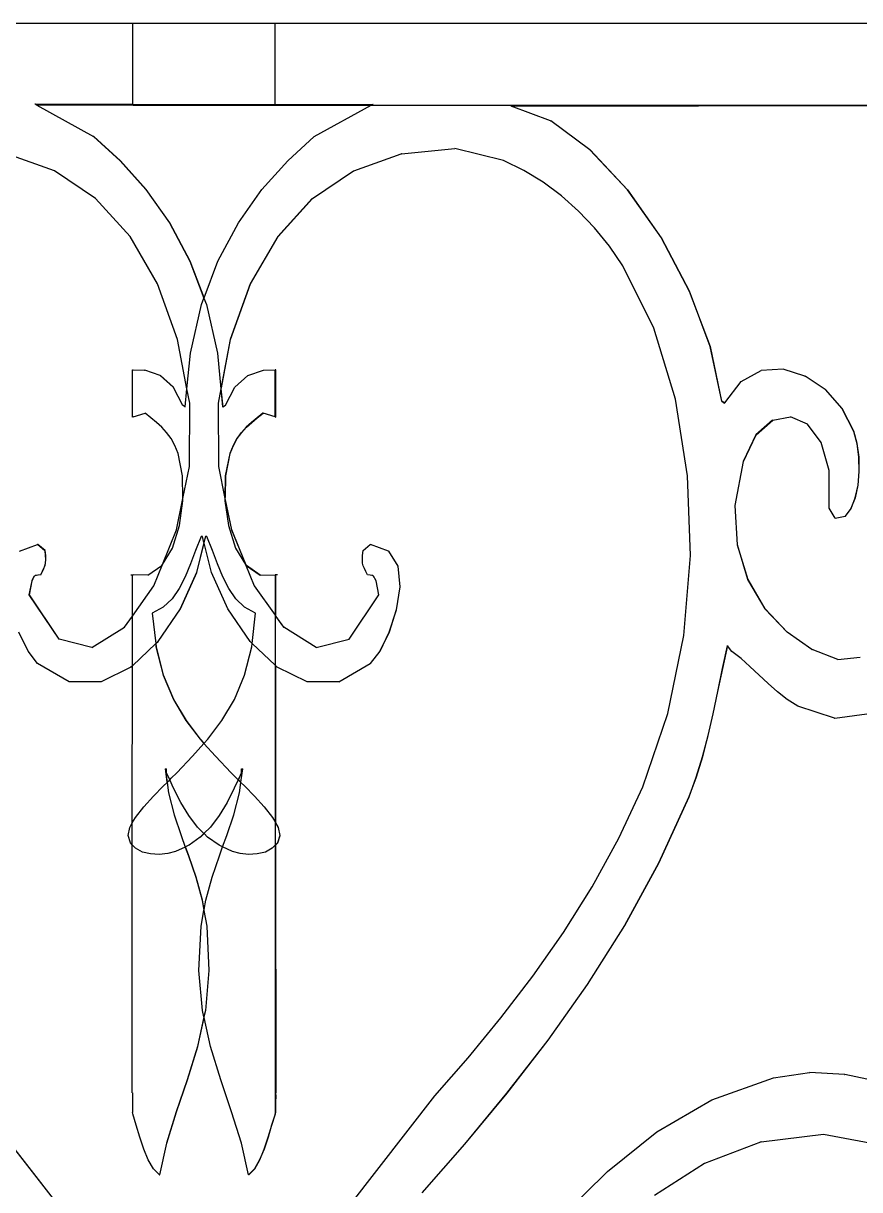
# Model space of a CAD drawing. Header units: inches. Extents: x -2812 to 9774, y -15726 to -746.
# Drawn here: x 3684.22 to 3692.81, y -9209.31 to -9197.34 of the extents above; entities that cross this region are included whole.
import ezdxf

# ---------------------------------------------------------------- set-up
doc = ezdxf.new("R2010")
doc.units = ezdxf.units.IN
doc.header["$LTSCALE"] = 17
doc.header["$MEASUREMENT"] = 0

msp = doc.modelspace()

# ---------------------------------------------------------------- linework, layer by layer
for p, q in [((3665.02, -9197.338), (3685.342, -9197.338)), ((3685.342, -9197.338), (3685.342, -9198.172)), ((3685.342, -9197.338), (3701.02, -9197.338)), ((3686.807, -9198.172), (3686.807, -9197.338)), ((3684.343, -9198.168), (3684.34, -9198.168)), ((3684.36, -9198.178), (3684.343, -9198.168)), ((3685.342, -9198.172), (3684.343, -9198.168)), ((3684.362, -9198.178), (3684.36, -9198.178)), ((3684.362, -9198.178), (3684.944, -9198.5)), ((3685.342, -9198.178), (3684.362, -9198.178)), ((3685.342, -9198.172), (3685.342, -9198.178)), ((3686.079, -9198.175), (3685.342, -9198.172)), ((3685.35, -9198.178), (3685.342, -9198.178)), ((3685.35, -9198.178), (3686.079, -9198.175)), ((3685.35, -9198.178), (3686.807, -9198.178)), ((3686.807, -9198.172), (3686.079, -9198.175)), ((3686.807, -9198.178), (3686.079, -9198.175)), ((3686.807, -9198.172), (3686.816, -9198.172)), ((3686.807, -9198.178), (3686.807, -9198.172)), ((3686.807, -9198.178), (3686.816, -9198.178)), ((3686.816, -9198.172), (3687.814, -9198.168)), ((3686.816, -9198.172), (3686.816, -9198.178)), ((3686.816, -9198.178), (3687.795, -9198.178)), ((3687.21, -9198.5), (3687.795, -9198.178)), ((3687.795, -9198.178), (3687.814, -9198.168)), ((3687.795, -9198.178), (3694.981, -9198.178)), ((3689.231, -9198.188), (3689.228, -9198.188)), ((3689.231, -9198.188), (3694.981, -9198.178)), ((3689.635, -9198.34), (3689.231, -9198.188)), ((3689.635, -9198.34), (3689.638, -9198.34)), ((3690.04, -9198.636), (3689.638, -9198.34)), ((3684.944, -9198.5), (3685.218, -9198.75)), ((3684.947, -9198.5), (3684.944, -9198.5)), ((3685.221, -9198.75), (3684.947, -9198.5)), ((3686.937, -9198.75), (3687.21, -9198.5)), ((3688.105, -9198.678), (3688.653, -9198.624)), ((3689.154, -9198.748), (3688.653, -9198.624)), ((3690.04, -9198.636), (3690.043, -9198.636)), ((3690.04, -9198.636), (3690.425, -9199.047)), ((3690.427, -9199.047), (3690.043, -9198.636)), ((3684.542, -9198.852), (3684.052, -9198.678)), ((3685.218, -9198.75), (3685.481, -9199.045)), ((3685.221, -9198.75), (3685.218, -9198.75)), ((3685.484, -9199.045), (3685.221, -9198.75)), ((3686.673, -9199.045), (3686.937, -9198.75)), ((3687.616, -9198.852), (3688.102, -9198.678)), ((3688.105, -9198.678), (3688.102, -9198.678)), ((3689.361, -9198.85), (3689.154, -9198.748)), ((3684.965, -9199.137), (3684.542, -9198.852)), ((3687.192, -9199.137), (3687.613, -9198.852)), ((3687.613, -9198.852), (3687.616, -9198.852)), ((3689.559, -9198.97), (3689.361, -9198.85)), ((3689.747, -9199.109), (3689.559, -9198.97)), ((3685.32, -9199.527), (3684.965, -9199.137)), ((3685.481, -9199.045), (3685.723, -9199.388)), ((3685.484, -9199.045), (3685.481, -9199.045)), ((3685.726, -9199.388), (3685.484, -9199.045)), ((3686.432, -9199.388), (3686.673, -9199.045)), ((3687.189, -9199.137), (3686.835, -9199.527)), ((3686.838, -9199.527), (3687.192, -9199.137)), ((3687.189, -9199.137), (3687.192, -9199.137)), ((3689.923, -9199.266), (3689.747, -9199.109)), ((3690.425, -9199.047), (3690.427, -9199.047)), ((3690.425, -9199.047), (3690.77, -9199.541)), ((3690.773, -9199.541), (3690.427, -9199.047)), ((3690.088, -9199.438), (3689.923, -9199.266)), ((3685.723, -9199.388), (3685.933, -9199.78)), ((3685.726, -9199.388), (3685.723, -9199.388)), ((3685.936, -9199.78), (3685.726, -9199.388)), ((3686.221, -9199.78), (3686.432, -9199.388)), ((3690.239, -9199.625), (3690.088, -9199.438)), ((3685.601, -9200.012), (3685.32, -9199.527)), ((3686.835, -9199.527), (3686.553, -9200.012)), ((3686.556, -9200.012), (3686.838, -9199.527)), ((3686.835, -9199.527), (3686.838, -9199.527)), ((3690.376, -9199.827), (3690.239, -9199.625)), ((3690.77, -9199.541), (3691.059, -9200.087)), ((3690.77, -9199.541), (3690.773, -9199.541)), ((3691.062, -9200.087), (3690.773, -9199.541)), ((3685.936, -9199.78), (3685.933, -9199.78)), ((3685.933, -9199.78), (3686.077, -9200.16)), ((3686.079, -9200.157), (3685.936, -9199.78)), ((3686.079, -9200.157), (3686.221, -9199.78)), ((3690.696, -9200.469), (3690.376, -9199.827)), ((3685.806, -9200.585), (3685.601, -9200.012)), ((3686.553, -9200.012), (3686.348, -9200.585)), ((3686.351, -9200.585), (3686.556, -9200.012)), ((3686.553, -9200.012), (3686.556, -9200.012)), ((3691.059, -9200.087), (3691.273, -9200.656)), ((3691.059, -9200.087), (3691.062, -9200.087)), ((3691.275, -9200.656), (3691.062, -9200.087)), ((3685.938, -9200.723), (3686.053, -9200.224)), ((3686.053, -9200.224), (3686.077, -9200.16)), ((3686.077, -9200.16), (3686.079, -9200.157)), ((3686.077, -9200.16), (3686.102, -9200.224)), ((3686.102, -9200.224), (3686.217, -9200.723)), ((3685.903, -9201.09), (3685.806, -9200.585)), ((3686.348, -9200.585), (3686.254, -9201.08)), ((3686.255, -9201.09), (3686.351, -9200.585)), ((3686.348, -9200.585), (3686.351, -9200.585)), ((3690.918, -9201.196), (3690.696, -9200.469)), ((3691.273, -9200.656), (3691.275, -9200.656)), ((3691.273, -9200.656), (3691.392, -9201.216)), ((3691.395, -9201.216), (3691.275, -9200.656)), ((3685.903, -9201.09), (3685.938, -9200.723)), ((3686.217, -9200.723), (3686.252, -9201.09)), ((3685.342, -9200.897), (3685.35, -9200.897)), ((3685.342, -9201.38), (3685.342, -9200.897)), ((3685.35, -9200.897), (3685.468, -9200.9)), ((3685.468, -9200.9), (3685.471, -9200.9)), ((3685.627, -9200.955), (3685.471, -9200.9)), ((3686.528, -9200.955), (3686.687, -9200.9)), ((3686.687, -9200.9), (3686.807, -9200.897)), ((3686.816, -9200.897), (3686.807, -9200.897)), ((3686.807, -9201.378), (3686.807, -9200.897)), ((3686.816, -9201.38), (3686.816, -9200.897)), ((3691.592, -9201.014), (3691.798, -9200.903)), ((3692.025, -9200.89), (3691.798, -9200.903)), ((3692.246, -9200.96), (3692.025, -9200.89)), ((3685.627, -9200.955), (3685.63, -9200.955)), ((3685.627, -9200.955), (3685.76, -9201.072)), ((3685.763, -9201.072), (3685.63, -9200.955)), ((3686.394, -9201.072), (3686.528, -9200.955)), ((3691.423, -9201.236), (3691.592, -9201.014)), ((3692.246, -9200.96), (3692.249, -9200.96)), ((3692.453, -9201.099), (3692.249, -9200.96)), ((3685.76, -9201.072), (3685.763, -9201.072)), ((3685.76, -9201.072), (3685.856, -9201.258)), ((3685.858, -9201.258), (3685.763, -9201.072)), ((3685.885, -9201.277), (3685.903, -9201.09)), ((3685.931, -9201.237), (3685.903, -9201.09)), ((3686.252, -9201.09), (3686.224, -9201.237)), ((3686.254, -9201.08), (3686.252, -9201.09)), ((3686.252, -9201.09), (3686.27, -9201.278)), ((3686.255, -9201.09), (3686.254, -9201.08)), ((3686.272, -9201.277), (3686.255, -9201.09)), ((3686.299, -9201.258), (3686.394, -9201.072)), ((3692.453, -9201.099), (3692.456, -9201.099)), ((3692.453, -9201.099), (3692.626, -9201.293)), ((3692.629, -9201.293), (3692.456, -9201.099)), ((3685.856, -9201.258), (3685.858, -9201.258)), ((3685.885, -9201.277), (3685.858, -9201.258)), ((3685.885, -9201.278), (3685.885, -9201.277)), ((3685.929, -9201.888), (3685.931, -9201.237)), ((3686.224, -9201.237), (3686.225, -9201.888)), ((3686.27, -9201.278), (3686.272, -9201.277)), ((3686.272, -9201.277), (3686.299, -9201.258)), ((3691.043, -9201.983), (3690.918, -9201.196)), ((3691.392, -9201.216), (3691.395, -9201.216)), ((3691.423, -9201.236), (3691.395, -9201.216)), ((3691.395, -9201.216), (3691.422, -9201.237)), ((3691.422, -9201.237), (3691.423, -9201.236)), ((3692.626, -9201.293), (3692.629, -9201.293)), ((3692.626, -9201.293), (3692.747, -9201.527)), ((3692.75, -9201.527), (3692.629, -9201.293)), ((3685.35, -9201.378), (3685.342, -9201.38)), ((3685.35, -9201.378), (3685.473, -9201.341)), ((3685.532, -9201.388), (3685.473, -9201.341)), ((3685.59, -9201.435), (3685.532, -9201.388)), ((3686.622, -9201.388), (3686.565, -9201.435)), ((3686.568, -9201.435), (3686.625, -9201.388)), ((3686.682, -9201.341), (3686.622, -9201.388)), ((3686.625, -9201.388), (3686.622, -9201.388)), ((3686.625, -9201.388), (3686.684, -9201.341)), ((3686.684, -9201.341), (3686.682, -9201.341)), ((3686.807, -9201.378), (3686.684, -9201.341)), ((3686.807, -9201.378), (3686.816, -9201.38)), ((3691.914, -9201.412), (3691.744, -9201.564)), ((3691.747, -9201.564), (3691.917, -9201.412)), ((3691.914, -9201.412), (3691.917, -9201.412)), ((3691.917, -9201.412), (3692.098, -9201.378)), ((3692.272, -9201.455), (3692.098, -9201.378)), ((3685.644, -9201.485), (3685.59, -9201.435)), ((3685.694, -9201.539), (3685.644, -9201.485)), ((3685.739, -9201.6), (3685.694, -9201.539)), ((3686.461, -9201.539), (3686.415, -9201.6)), ((3686.418, -9201.6), (3686.463, -9201.539)), ((3686.511, -9201.485), (3686.461, -9201.539)), ((3686.463, -9201.539), (3686.461, -9201.539)), ((3686.463, -9201.539), (3686.513, -9201.485)), ((3686.565, -9201.435), (3686.511, -9201.485)), ((3686.513, -9201.485), (3686.511, -9201.485)), ((3686.513, -9201.485), (3686.568, -9201.435)), ((3686.568, -9201.435), (3686.565, -9201.435)), ((3692.412, -9201.641), (3692.272, -9201.455)), ((3692.747, -9201.527), (3692.75, -9201.527)), ((3692.747, -9201.527), (3692.78, -9201.652)), ((3692.783, -9201.652), (3692.75, -9201.527)), ((3685.779, -9201.672), (3685.739, -9201.6)), ((3686.415, -9201.6), (3686.376, -9201.672)), ((3686.379, -9201.672), (3686.418, -9201.6)), ((3686.418, -9201.6), (3686.415, -9201.6)), ((3691.744, -9201.564), (3691.613, -9201.838)), ((3691.616, -9201.838), (3691.747, -9201.564)), ((3691.744, -9201.564), (3691.747, -9201.564)), ((3692.495, -9201.929), (3692.412, -9201.641)), ((3692.78, -9201.652), (3692.783, -9201.652)), ((3692.78, -9201.652), (3692.799, -9201.792)), ((3692.801, -9201.792), (3692.783, -9201.652)), ((3685.811, -9201.755), (3685.779, -9201.672)), ((3685.857, -9201.985), (3685.811, -9201.755)), ((3686.343, -9201.755), (3686.297, -9201.985)), ((3686.3, -9201.985), (3686.346, -9201.755)), ((3686.376, -9201.672), (3686.343, -9201.755)), ((3686.346, -9201.755), (3686.343, -9201.755)), ((3686.346, -9201.755), (3686.379, -9201.672)), ((3686.379, -9201.672), (3686.376, -9201.672)), ((3685.861, -9202.217), (3685.929, -9201.888)), ((3686.225, -9201.888), (3686.293, -9202.217)), ((3691.613, -9201.838), (3691.529, -9202.287)), ((3691.531, -9202.287), (3691.616, -9201.838)), ((3691.613, -9201.838), (3691.616, -9201.838)), ((3692.799, -9201.792), (3692.801, -9201.792)), ((3692.799, -9201.792), (3692.801, -9201.938)), ((3692.804, -9201.938), (3692.801, -9201.792)), ((3685.861, -9202.217), (3685.857, -9201.985)), ((3686.297, -9201.985), (3686.294, -9202.204)), ((3686.296, -9202.217), (3686.3, -9201.985)), ((3686.3, -9201.985), (3686.297, -9201.985)), ((3691.071, -9202.801), (3691.043, -9201.983)), ((3692.497, -9202.315), (3692.495, -9201.929)), ((3692.801, -9201.938), (3692.789, -9202.08)), ((3692.792, -9202.08), (3692.804, -9201.938)), ((3692.801, -9201.938), (3692.804, -9201.938)), ((3692.789, -9202.08), (3692.761, -9202.211)), ((3692.764, -9202.211), (3692.792, -9202.08)), ((3692.789, -9202.08), (3692.792, -9202.08)), ((3685.795, -9202.537), (3685.861, -9202.217)), ((3685.826, -9202.495), (3685.862, -9202.24)), ((3685.862, -9202.24), (3685.861, -9202.217)), ((3686.294, -9202.204), (3686.293, -9202.217)), ((3686.293, -9202.217), (3686.296, -9202.23)), ((3686.293, -9202.217), (3686.293, -9202.24)), ((3686.293, -9202.24), (3686.328, -9202.495)), ((3686.296, -9202.217), (3686.294, -9202.204)), ((3686.362, -9202.537), (3686.296, -9202.217)), ((3686.296, -9202.23), (3686.296, -9202.217)), ((3686.296, -9202.23), (3686.359, -9202.537)), ((3692.761, -9202.211), (3692.718, -9202.32)), ((3692.721, -9202.32), (3692.764, -9202.211)), ((3692.761, -9202.211), (3692.764, -9202.211)), ((3691.529, -9202.287), (3691.55, -9202.692)), ((3691.529, -9202.287), (3691.531, -9202.287)), ((3691.553, -9202.692), (3691.531, -9202.287)), ((3692.556, -9202.419), (3692.497, -9202.315)), ((3692.718, -9202.32), (3692.659, -9202.398)), ((3692.662, -9202.398), (3692.721, -9202.32)), ((3692.718, -9202.32), (3692.721, -9202.32)), ((3685.754, -9202.725), (3685.826, -9202.495)), ((3686.328, -9202.495), (3686.401, -9202.725)), ((3692.556, -9202.419), (3692.559, -9202.419)), ((3692.559, -9202.419), (3692.659, -9202.398)), ((3692.659, -9202.398), (3692.662, -9202.398)), ((3685.65, -9202.893), (3685.795, -9202.537)), ((3686.047, -9202.606), (3685.991, -9202.749)), ((3686.062, -9202.606), (3686.047, -9202.606)), ((3686.077, -9202.669), (3686.062, -9202.606)), ((3686.093, -9202.606), (3686.077, -9202.669)), ((3686.108, -9202.606), (3686.093, -9202.606)), ((3686.164, -9202.749), (3686.108, -9202.606)), ((3686.359, -9202.537), (3686.362, -9202.537)), ((3686.359, -9202.537), (3686.499, -9202.88)), ((3686.507, -9202.893), (3686.362, -9202.537)), ((3684.183, -9202.757), (3684.37, -9202.689)), ((3684.373, -9202.689), (3684.37, -9202.689)), ((3684.37, -9202.689), (3684.371, -9202.689)), ((3684.373, -9202.689), (3684.371, -9202.689)), ((3684.371, -9202.689), (3684.444, -9202.751)), ((3684.446, -9202.751), (3684.373, -9202.689)), ((3685.65, -9202.893), (3685.754, -9202.725)), ((3686.077, -9202.669), (3686.002, -9202.976)), ((3686.005, -9202.976), (3686.079, -9202.675)), ((3686.079, -9202.675), (3686.077, -9202.669)), ((3686.153, -9202.976), (3686.079, -9202.675)), ((3686.401, -9202.725), (3686.504, -9202.893)), ((3687.711, -9202.751), (3687.785, -9202.689)), ((3687.785, -9202.689), (3687.787, -9202.689)), ((3687.787, -9202.689), (3687.787, -9202.689)), ((3687.972, -9202.757), (3687.787, -9202.689)), ((3691.55, -9202.692), (3691.553, -9202.692)), ((3691.55, -9202.692), (3691.66, -9203.048)), ((3691.662, -9203.048), (3691.553, -9202.692)), ((3684.446, -9202.751), (3684.444, -9202.751)), ((3684.444, -9202.751), (3684.449, -9202.803)), ((3684.452, -9202.803), (3684.446, -9202.751)), ((3684.451, -9202.844), (3684.448, -9202.879)), ((3684.452, -9202.803), (3684.449, -9202.803)), ((3684.449, -9202.803), (3684.451, -9202.844)), ((3684.451, -9202.879), (3684.454, -9202.844)), ((3684.454, -9202.844), (3684.451, -9202.844)), ((3684.454, -9202.844), (3684.452, -9202.803)), ((3685.991, -9202.749), (3685.938, -9202.888)), ((3686.217, -9202.888), (3686.164, -9202.749)), ((3687.704, -9202.844), (3687.705, -9202.803)), ((3687.706, -9202.879), (3687.704, -9202.844)), ((3687.705, -9202.803), (3687.711, -9202.751)), ((3687.972, -9202.757), (3688.067, -9202.912)), ((3687.972, -9202.757), (3687.975, -9202.757)), ((3688.07, -9202.912), (3687.975, -9202.757)), ((3691.003, -9203.624), (3691.071, -9202.801)), ((3684.417, -9202.966), (3684.399, -9203)), ((3684.402, -9203), (3684.42, -9202.966)), ((3684.431, -9202.936), (3684.417, -9202.966)), ((3684.42, -9202.966), (3684.417, -9202.966)), ((3684.42, -9202.966), (3684.434, -9202.936)), ((3684.442, -9202.908), (3684.431, -9202.936)), ((3684.434, -9202.936), (3684.431, -9202.936)), ((3684.434, -9202.936), (3684.444, -9202.908)), ((3684.448, -9202.879), (3684.442, -9202.908)), ((3684.444, -9202.908), (3684.442, -9202.908)), ((3684.444, -9202.908), (3684.451, -9202.879)), ((3684.451, -9202.879), (3684.448, -9202.879)), ((3685.501, -9203.003), (3685.644, -9202.903)), ((3685.561, -9203.112), (3685.65, -9202.893)), ((3685.644, -9202.903), (3685.65, -9202.893)), ((3686.002, -9202.976), (3685.834, -9203.349)), ((3685.836, -9203.349), (3686.005, -9202.976)), ((3685.938, -9202.888), (3685.884, -9203.02)), ((3686.005, -9202.976), (3686.002, -9202.976)), ((3686.321, -9203.349), (3686.153, -9202.976)), ((3686.271, -9203.02), (3686.217, -9202.888)), ((3686.507, -9202.893), (3686.499, -9202.88)), ((3686.499, -9202.88), (3686.504, -9202.893)), ((3686.504, -9202.893), (3686.593, -9203.112)), ((3686.504, -9202.893), (3686.51, -9202.903)), ((3686.513, -9202.903), (3686.507, -9202.893)), ((3686.51, -9202.903), (3686.507, -9202.893)), ((3686.513, -9202.903), (3686.51, -9202.903)), ((3686.511, -9202.903), (3686.51, -9202.903)), ((3686.511, -9202.903), (3686.653, -9203.003)), ((3686.653, -9203.003), (3686.513, -9202.903)), ((3687.713, -9202.908), (3687.706, -9202.879)), ((3687.724, -9202.936), (3687.713, -9202.908)), ((3687.738, -9202.966), (3687.724, -9202.936)), ((3687.755, -9203), (3687.738, -9202.966)), ((3688.067, -9202.912), (3688.087, -9203.122)), ((3688.067, -9202.912), (3688.07, -9202.912)), ((3688.09, -9203.122), (3688.07, -9202.912)), ((3684.311, -9203.062), (3684.282, -9203.207)), ((3684.284, -9203.207), (3684.314, -9203.062)), ((3684.322, -9203.038), (3684.311, -9203.062)), ((3684.314, -9203.062), (3684.311, -9203.062)), ((3684.314, -9203.062), (3684.325, -9203.038)), ((3684.329, -9203.023), (3684.322, -9203.038)), ((3684.325, -9203.038), (3684.322, -9203.038)), ((3684.325, -9203.038), (3684.332, -9203.023)), ((3684.336, -9203.013), (3684.329, -9203.023)), ((3684.332, -9203.023), (3684.329, -9203.023)), ((3684.332, -9203.023), (3684.339, -9203.013)), ((3684.339, -9203.013), (3684.336, -9203.013)), ((3684.344, -9203.008), (3684.339, -9203.013)), ((3684.347, -9203.008), (3684.344, -9203.008)), ((3684.355, -9203.006), (3684.347, -9203.008)), ((3684.358, -9203.006), (3684.355, -9203.006)), ((3684.373, -9203.003), (3684.358, -9203.006)), ((3684.376, -9203.003), (3684.373, -9203.003)), ((3684.399, -9203), (3684.376, -9203.003)), ((3684.402, -9203), (3684.399, -9203)), ((3685.325, -9203), (3685.328, -9203)), ((3685.328, -9203), (3685.342, -9203)), ((3685.342, -9203), (3685.35, -9203)), ((3685.342, -9203.424), (3685.342, -9203)), ((3685.501, -9203.003), (3685.35, -9203)), ((3685.884, -9203.02), (3685.823, -9203.141)), ((3686.332, -9203.141), (3686.271, -9203.02)), ((3686.653, -9203.003), (3686.807, -9203)), ((3686.816, -9203), (3686.807, -9203)), ((3686.807, -9203), (3686.807, -9203.411)), ((3686.829, -9203), (3686.816, -9203)), ((3686.816, -9203.424), (3686.816, -9203)), ((3686.832, -9203), (3686.829, -9203)), ((3687.782, -9203.003), (3687.755, -9203)), ((3687.799, -9203.006), (3687.782, -9203.003)), ((3687.811, -9203.008), (3687.799, -9203.006)), ((3687.819, -9203.013), (3687.811, -9203.008)), ((3687.825, -9203.023), (3687.819, -9203.013)), ((3687.833, -9203.038), (3687.825, -9203.023)), ((3687.844, -9203.062), (3687.833, -9203.038)), ((3687.873, -9203.207), (3687.844, -9203.062)), ((3691.66, -9203.048), (3691.837, -9203.349)), ((3691.66, -9203.048), (3691.662, -9203.048)), ((3691.84, -9203.349), (3691.662, -9203.048)), ((3684.282, -9203.207), (3684.588, -9203.66)), ((3684.284, -9203.207), (3684.282, -9203.207)), ((3684.591, -9203.66), (3684.284, -9203.207)), ((3685.342, -9203.424), (3685.561, -9203.112)), ((3685.823, -9203.141), (3685.75, -9203.246)), ((3686.405, -9203.246), (3686.332, -9203.141)), ((3686.593, -9203.112), (3686.807, -9203.416)), ((3687.567, -9203.66), (3687.873, -9203.207)), ((3688.087, -9203.122), (3688.052, -9203.358)), ((3688.054, -9203.358), (3688.09, -9203.122)), ((3688.087, -9203.122), (3688.09, -9203.122)), ((3685.66, -9203.331), (3685.546, -9203.394)), ((3685.75, -9203.246), (3685.66, -9203.331)), ((3686.495, -9203.331), (3686.405, -9203.246)), ((3686.608, -9203.394), (3686.495, -9203.331)), ((3685.26, -9203.539), (3685.342, -9203.424)), ((3685.342, -9203.934), (3685.342, -9203.424)), ((3685.546, -9203.394), (3685.582, -9203.706)), ((3685.834, -9203.349), (3685.603, -9203.686)), ((3685.606, -9203.686), (3685.836, -9203.349)), ((3685.836, -9203.349), (3685.834, -9203.349)), ((3686.551, -9203.686), (3686.321, -9203.349)), ((3686.573, -9203.706), (3686.608, -9203.394)), ((3686.816, -9203.424), (3686.807, -9203.411)), ((3686.807, -9203.411), (3686.807, -9203.416)), ((3686.807, -9203.416), (3686.816, -9203.428)), ((3686.807, -9203.416), (3686.807, -9203.928)), ((3686.897, -9203.539), (3686.816, -9203.424)), ((3686.816, -9203.428), (3686.816, -9203.424)), ((3686.816, -9203.428), (3686.894, -9203.539)), ((3688.052, -9203.358), (3687.977, -9203.589)), ((3687.98, -9203.589), (3688.054, -9203.358)), ((3688.052, -9203.358), (3688.054, -9203.358)), ((3691.837, -9203.349), (3692.063, -9203.59)), ((3691.837, -9203.349), (3691.84, -9203.349)), ((3692.066, -9203.59), (3691.84, -9203.349)), ((3684.925, -9203.746), (3685.26, -9203.539)), ((3686.894, -9203.539), (3686.897, -9203.539)), ((3687.23, -9203.746), (3686.897, -9203.539)), ((3684.272, -9203.784), (3684.177, -9203.589)), ((3684.591, -9203.66), (3684.588, -9203.66)), ((3684.925, -9203.746), (3684.591, -9203.66)), ((3685.584, -9203.706), (3685.606, -9203.686)), ((3685.603, -9203.686), (3685.584, -9203.704)), ((3685.606, -9203.686), (3685.603, -9203.686)), ((3686.573, -9203.706), (3686.551, -9203.686)), ((3687.23, -9203.746), (3687.567, -9203.66)), ((3687.977, -9203.589), (3687.882, -9203.784)), ((3687.885, -9203.784), (3687.98, -9203.589)), ((3687.977, -9203.589), (3687.98, -9203.589)), ((3690.84, -9204.425), (3691.003, -9203.624)), ((3692.063, -9203.59), (3692.066, -9203.59)), ((3692.319, -9203.766), (3692.066, -9203.59)), ((3684.37, -9203.912), (3684.272, -9203.784)), ((3685.582, -9203.706), (3685.342, -9203.934)), ((3685.584, -9203.704), (3685.582, -9203.706)), ((3685.582, -9203.709), (3685.584, -9203.706)), ((3685.582, -9203.706), (3685.582, -9203.709)), ((3685.582, -9203.709), (3685.585, -9203.739)), ((3685.584, -9203.706), (3685.584, -9203.704)), ((3685.588, -9203.739), (3685.584, -9203.706)), ((3685.585, -9203.739), (3685.588, -9203.739)), ((3685.585, -9203.739), (3685.66, -9204.032)), ((3685.663, -9204.032), (3685.588, -9203.739)), ((3686.495, -9204.032), (3686.569, -9203.739)), ((3686.569, -9203.739), (3686.573, -9203.706)), ((3686.807, -9203.928), (3686.573, -9203.706)), ((3687.882, -9203.784), (3687.785, -9203.912)), ((3687.787, -9203.912), (3687.885, -9203.784)), ((3687.882, -9203.784), (3687.885, -9203.784)), ((3691.451, -9203.726), (3691.4, -9203.963)), ((3691.402, -9203.963), (3691.453, -9203.729)), ((3691.453, -9203.729), (3691.451, -9203.726)), ((3691.495, -9203.788), (3691.453, -9203.729)), ((3691.591, -9203.86), (3691.495, -9203.788)), ((3692.319, -9203.766), (3692.322, -9203.766)), ((3692.585, -9203.871), (3692.322, -9203.766)), ((3684.694, -9204.099), (3684.37, -9203.912)), ((3685.342, -9203.934), (3685.326, -9203.948)), ((3685.329, -9203.948), (3685.342, -9203.936)), ((3685.341, -9205.547), (3685.342, -9203.936)), ((3685.342, -9203.936), (3685.342, -9203.934)), ((3686.816, -9203.936), (3686.807, -9203.928)), ((3686.807, -9203.928), (3686.807, -9205.532)), ((3686.828, -9203.948), (3686.816, -9203.936)), ((3686.816, -9205.547), (3686.816, -9203.936)), ((3687.463, -9204.099), (3687.785, -9203.912)), ((3687.785, -9203.912), (3687.787, -9203.912)), ((3691.683, -9203.942), (3691.591, -9203.86)), ((3692.585, -9203.871), (3692.814, -9203.845)), ((3685.326, -9203.948), (3685.021, -9204.099)), ((3685.329, -9203.948), (3685.326, -9203.948)), ((3685.66, -9204.032), (3685.765, -9204.281)), ((3685.66, -9204.032), (3685.663, -9204.032)), ((3685.767, -9204.281), (3685.663, -9204.032)), ((3686.39, -9204.281), (3686.495, -9204.032)), ((3687.136, -9204.099), (3686.828, -9203.948)), ((3691.4, -9203.963), (3691.351, -9204.197)), ((3691.354, -9204.197), (3691.402, -9203.963)), ((3691.4, -9203.963), (3691.402, -9203.963)), ((3691.868, -9204.116), (3691.683, -9203.942)), ((3684.697, -9204.099), (3684.694, -9204.099)), ((3685.018, -9204.099), (3684.697, -9204.099)), ((3685.021, -9204.099), (3685.018, -9204.099)), ((3687.463, -9204.099), (3687.136, -9204.099)), ((3691.964, -9204.201), (3691.868, -9204.116)), ((3685.765, -9204.281), (3685.767, -9204.281)), ((3685.765, -9204.281), (3685.893, -9204.496)), ((3685.896, -9204.496), (3685.767, -9204.281)), ((3686.262, -9204.496), (3686.39, -9204.281)), ((3691.351, -9204.197), (3691.302, -9204.426)), ((3691.305, -9204.426), (3691.354, -9204.197)), ((3691.351, -9204.197), (3691.354, -9204.197)), ((3692.065, -9204.28), (3691.964, -9204.201)), ((3692.173, -9204.348), (3692.065, -9204.28)), ((3692.551, -9204.472), (3692.173, -9204.348)), ((3685.893, -9204.496), (3685.896, -9204.496)), ((3685.893, -9204.496), (3686.038, -9204.687)), ((3686.041, -9204.687), (3685.896, -9204.496)), ((3686.116, -9204.687), (3686.262, -9204.496)), ((3690.583, -9205.177), (3690.84, -9204.425)), ((3691.302, -9204.426), (3691.251, -9204.65)), ((3691.254, -9204.65), (3691.305, -9204.426)), ((3691.302, -9204.426), (3691.305, -9204.426)), ((3692.551, -9204.472), (3692.554, -9204.472)), ((3692.554, -9204.472), (3692.882, -9204.427)), ((3691.251, -9204.65), (3691.194, -9204.868)), ((3691.197, -9204.868), (3691.254, -9204.65)), ((3691.251, -9204.65), (3691.254, -9204.65)), ((3685.96, -9204.862), (3686.077, -9204.731)), ((3686.038, -9204.687), (3686.041, -9204.687)), ((3686.038, -9204.687), (3686.077, -9204.731)), ((3686.079, -9204.729), (3686.041, -9204.687)), ((3686.077, -9204.731), (3686.079, -9204.729)), ((3686.077, -9204.731), (3686.195, -9204.862)), ((3686.079, -9204.729), (3686.116, -9204.687)), ((3685.798, -9205.032), (3685.96, -9204.862)), ((3686.195, -9204.862), (3686.356, -9205.032)), ((3691.194, -9204.868), (3691.129, -9205.079)), ((3691.132, -9205.079), (3691.197, -9204.868)), ((3691.194, -9204.868), (3691.197, -9204.868)), ((3685.679, -9204.991), (3685.682, -9204.991)), ((3685.679, -9204.991), (3685.699, -9205.131)), ((3685.701, -9205.128), (3685.682, -9204.991)), ((3685.682, -9204.991), (3685.694, -9204.991)), ((3685.694, -9205.032), (3685.694, -9204.991)), ((3686.456, -9205.128), (3686.476, -9204.991)), ((3686.461, -9204.991), (3686.461, -9205.032)), ((3686.464, -9204.991), (3686.461, -9204.991)), ((3686.464, -9205.032), (3686.464, -9204.991)), ((3686.464, -9204.991), (3686.476, -9204.991)), ((3685.658, -9205.171), (3685.699, -9205.131)), ((3685.726, -9205.104), (3685.694, -9205.032)), ((3685.699, -9205.131), (3685.701, -9205.128)), ((3685.699, -9205.131), (3685.714, -9205.238)), ((3685.701, -9205.128), (3685.726, -9205.104)), ((3685.726, -9205.104), (3685.742, -9205.088)), ((3685.766, -9205.19), (3685.726, -9205.104)), ((3685.742, -9205.088), (3685.798, -9205.032)), ((3686.356, -9205.032), (3686.412, -9205.088)), ((3686.428, -9205.104), (3686.389, -9205.19)), ((3686.412, -9205.088), (3686.428, -9205.104)), ((3686.429, -9205.102), (3686.428, -9205.104)), ((3686.428, -9205.104), (3686.43, -9205.106)), ((3686.461, -9205.032), (3686.429, -9205.102)), ((3686.431, -9205.104), (3686.429, -9205.102)), ((3686.43, -9205.106), (3686.431, -9205.104)), ((3686.43, -9205.106), (3686.456, -9205.131)), ((3686.431, -9205.104), (3686.464, -9205.032)), ((3686.456, -9205.128), (3686.431, -9205.104)), ((3686.441, -9205.238), (3686.456, -9205.131)), ((3686.456, -9205.131), (3686.456, -9205.128)), ((3686.456, -9205.131), (3686.497, -9205.171)), ((3686.464, -9205.032), (3686.461, -9205.032)), ((3691.129, -9205.079), (3691.054, -9205.281)), ((3691.057, -9205.281), (3691.132, -9205.079)), ((3691.129, -9205.079), (3691.132, -9205.079)), ((3685.559, -9205.272), (3685.658, -9205.171)), ((3685.714, -9205.238), (3685.771, -9205.463)), ((3685.84, -9205.337), (3685.766, -9205.19)), ((3686.389, -9205.19), (3686.314, -9205.337)), ((3686.384, -9205.463), (3686.441, -9205.238)), ((3686.497, -9205.171), (3686.596, -9205.272)), ((3690.337, -9205.704), (3690.583, -9205.177)), ((3685.459, -9205.382), (3685.559, -9205.272)), ((3685.921, -9205.471), (3685.84, -9205.337)), ((3686.314, -9205.337), (3686.233, -9205.471)), ((3686.596, -9205.272), (3686.695, -9205.382)), ((3691.054, -9205.281), (3690.743, -9205.96)), ((3690.746, -9205.96), (3691.057, -9205.281)), ((3691.054, -9205.281), (3691.057, -9205.281)), ((3685.341, -9205.547), (3685.373, -9205.492)), ((3685.373, -9205.492), (3685.459, -9205.382)), ((3685.771, -9205.463), (3685.842, -9205.675)), ((3686.012, -9205.59), (3685.921, -9205.471)), ((3686.233, -9205.471), (3686.143, -9205.59)), ((3686.313, -9205.675), (3686.384, -9205.463)), ((3686.695, -9205.382), (3686.781, -9205.492)), ((3686.781, -9205.492), (3686.808, -9205.537)), ((3685.298, -9205.675), (3685.315, -9205.593)), ((3685.315, -9205.593), (3685.341, -9205.547)), ((3685.341, -9205.771), (3685.341, -9205.547)), ((3686.077, -9205.655), (3686.012, -9205.59)), ((3686.143, -9205.59), (3686.077, -9205.655)), ((3686.816, -9205.547), (3686.807, -9205.532)), ((3686.807, -9205.532), (3686.808, -9205.537)), ((3686.808, -9205.537), (3686.816, -9205.552)), ((3686.808, -9205.537), (3686.808, -9205.777)), ((3686.843, -9205.593), (3686.816, -9205.547)), ((3686.816, -9205.552), (3686.816, -9205.547)), ((3686.816, -9205.552), (3686.84, -9205.593)), ((3686.84, -9205.593), (3686.843, -9205.593)), ((3686.84, -9205.593), (3686.857, -9205.675)), ((3686.86, -9205.675), (3686.843, -9205.593)), ((3685.324, -9205.752), (3685.298, -9205.675)), ((3685.842, -9205.675), (3685.886, -9205.795)), ((3686.04, -9205.692), (3685.924, -9205.777)), ((3686.077, -9205.655), (3686.04, -9205.692)), ((3686.043, -9205.692), (3686.04, -9205.692)), ((3686.043, -9205.692), (3686.079, -9205.657)), ((3686.079, -9205.657), (3686.077, -9205.655)), ((3686.114, -9205.692), (3686.079, -9205.657)), ((3686.233, -9205.777), (3686.114, -9205.692)), ((3686.269, -9205.793), (3686.313, -9205.675)), ((3686.857, -9205.675), (3686.831, -9205.752)), ((3686.834, -9205.752), (3686.86, -9205.675)), ((3686.857, -9205.675), (3686.86, -9205.675)), ((3690.064, -9206.202), (3690.337, -9205.704)), ((3685.341, -9205.771), (3685.324, -9205.752)), ((3685.341, -9208.317), (3685.341, -9205.771)), ((3685.376, -9205.808), (3685.341, -9205.771)), ((3685.447, -9205.846), (3685.376, -9205.808)), ((3685.53, -9205.866), (3685.447, -9205.846)), ((3685.784, -9205.841), (3685.706, -9205.862)), ((3685.886, -9205.795), (3685.784, -9205.841)), ((3685.886, -9205.795), (3685.888, -9205.792)), ((3685.886, -9205.795), (3685.919, -9205.885)), ((3685.921, -9205.777), (3685.888, -9205.792)), ((3685.921, -9205.885), (3685.888, -9205.792)), ((3685.924, -9205.777), (3685.921, -9205.777)), ((3686.269, -9205.793), (3686.233, -9205.777)), ((3686.236, -9205.885), (3686.269, -9205.793)), ((3686.371, -9205.841), (3686.269, -9205.793)), ((3686.449, -9205.862), (3686.371, -9205.841)), ((3686.708, -9205.846), (3686.625, -9205.866)), ((3686.779, -9205.808), (3686.708, -9205.846)), ((3686.808, -9205.777), (3686.779, -9205.808)), ((3686.816, -9205.768), (3686.808, -9205.777)), ((3686.808, -9205.781), (3686.816, -9205.771)), ((3686.808, -9205.777), (3686.808, -9205.781)), ((3686.808, -9205.781), (3686.808, -9208.512)), ((3686.831, -9205.752), (3686.816, -9205.768)), ((3686.816, -9205.771), (3686.834, -9205.752)), ((3686.816, -9205.771), (3686.816, -9205.768)), ((3686.817, -9208.317), (3686.816, -9205.771)), ((3686.831, -9205.752), (3686.834, -9205.752)), ((3685.619, -9205.87), (3685.53, -9205.866)), ((3685.706, -9205.862), (3685.619, -9205.87)), ((3685.919, -9205.885), (3685.921, -9205.885)), ((3685.919, -9205.885), (3685.994, -9206.103)), ((3685.996, -9206.103), (3685.921, -9205.885)), ((3686.161, -9206.103), (3686.236, -9205.885)), ((3686.536, -9205.87), (3686.449, -9205.862)), ((3686.625, -9205.866), (3686.536, -9205.87)), ((3690.743, -9205.96), (3690.394, -9206.6)), ((3690.397, -9206.6), (3690.746, -9205.96)), ((3690.743, -9205.96), (3690.746, -9205.96)), ((3685.994, -9206.103), (3685.996, -9206.103)), ((3685.994, -9206.103), (3686.059, -9206.341)), ((3686.062, -9206.341), (3685.996, -9206.103)), ((3686.096, -9206.341), (3686.161, -9206.103)), ((3689.768, -9206.674), (3690.064, -9206.202)), ((3686.049, -9206.608), (3686.077, -9206.446)), ((3686.059, -9206.341), (3686.062, -9206.341)), ((3686.059, -9206.341), (3686.077, -9206.446)), ((3686.079, -9206.438), (3686.062, -9206.341)), ((3686.077, -9206.446), (3686.079, -9206.438)), ((3686.077, -9206.446), (3686.106, -9206.608)), ((3686.079, -9206.438), (3686.096, -9206.341)), ((3686.025, -9207.064), (3686.049, -9206.608)), ((3686.106, -9206.608), (3686.129, -9207.064)), ((3689.454, -9207.122), (3689.768, -9206.674)), ((3690.394, -9206.6), (3690.013, -9207.205)), ((3690.016, -9207.205), (3690.397, -9206.6)), ((3690.394, -9206.6), (3690.397, -9206.6)), ((3686.063, -9207.472), (3686.025, -9207.064)), ((3686.129, -9207.064), (3686.092, -9207.472)), ((3689.126, -9207.549), (3689.454, -9207.122)), ((3690.013, -9207.205), (3689.608, -9207.778)), ((3689.611, -9207.778), (3690.016, -9207.205)), ((3690.013, -9207.205), (3690.016, -9207.205)), ((3686.077, -9207.538), (3686.063, -9207.472)), ((3686.092, -9207.472), (3686.077, -9207.538)), ((3686.077, -9207.538), (3686.011, -9207.842)), ((3686.014, -9207.842), (3686.079, -9207.545)), ((3686.079, -9207.545), (3686.077, -9207.538)), ((3686.143, -9207.842), (3686.079, -9207.545)), ((3688.789, -9207.958), (3689.126, -9207.549)), ((3686.011, -9207.842), (3685.906, -9208.186)), ((3685.908, -9208.186), (3686.014, -9207.842)), ((3686.011, -9207.842), (3686.014, -9207.842)), ((3686.249, -9208.186), (3686.143, -9207.842)), ((3689.608, -9207.778), (3689.185, -9208.323)), ((3689.188, -9208.323), (3689.611, -9207.778)), ((3689.608, -9207.778), (3689.611, -9207.778)), ((3688.447, -9208.35), (3688.789, -9207.958)), ((3691.923, -9208.164), (3692.295, -9208.11)), ((3692.295, -9208.11), (3692.298, -9208.11)), ((3692.652, -9208.129), (3692.298, -9208.11)), ((3692.652, -9208.129), (3692.655, -9208.129)), ((3692.996, -9208.203), (3692.655, -9208.129)), ((3685.906, -9208.186), (3685.793, -9208.513)), ((3685.796, -9208.513), (3685.908, -9208.186)), ((3685.906, -9208.186), (3685.908, -9208.186)), ((3686.361, -9208.513), (3686.249, -9208.186)), ((3691.291, -9208.392), (3691.923, -9208.164)), ((3683.707, -9208.35), (3684.576, -9209.47)), ((3684.579, -9209.47), (3683.71, -9208.35)), ((3685.342, -9208.32), (3685.341, -9208.317)), ((3685.342, -9208.32), (3685.342, -9208.52)), ((3686.816, -9208.34), (3686.808, -9208.512)), ((3686.816, -9208.32), (3686.817, -9208.317)), ((3686.816, -9208.34), (3686.816, -9208.32)), ((3686.816, -9208.52), (3686.816, -9208.34)), ((3687.578, -9209.47), (3688.447, -9208.35)), ((3689.185, -9208.323), (3688.752, -9208.845)), ((3688.755, -9208.845), (3689.188, -9208.323)), ((3689.185, -9208.323), (3689.188, -9208.323)), ((3690.728, -9208.719), (3691.291, -9208.392)), ((3685.347, -9208.533), (3685.342, -9208.52)), ((3685.382, -9208.65), (3685.347, -9208.533)), ((3685.793, -9208.513), (3685.692, -9208.834)), ((3685.695, -9208.834), (3685.796, -9208.513)), ((3685.793, -9208.513), (3685.796, -9208.513)), ((3686.463, -9208.834), (3686.361, -9208.513)), ((3686.807, -9208.536), (3686.772, -9208.65)), ((3686.775, -9208.65), (3686.811, -9208.533)), ((3686.807, -9208.536), (3686.808, -9208.533)), ((3686.808, -9208.512), (3686.808, -9208.523)), ((3686.808, -9208.533), (3686.816, -9208.52)), ((3686.808, -9208.523), (3686.808, -9208.533)), ((3686.811, -9208.533), (3686.808, -9208.533)), ((3686.811, -9208.533), (3686.816, -9208.52)), ((3685.42, -9208.774), (3685.382, -9208.65)), ((3686.772, -9208.65), (3686.735, -9208.774)), ((3686.738, -9208.774), (3686.775, -9208.65)), ((3686.775, -9208.65), (3686.772, -9208.65)), ((3690.22, -9209.125), (3690.728, -9208.719)), ((3685.461, -9208.896), (3685.42, -9208.774)), ((3685.692, -9208.834), (3685.62, -9209.159)), ((3685.623, -9209.159), (3685.695, -9208.834)), ((3685.692, -9208.834), (3685.695, -9208.834)), ((3686.535, -9209.159), (3686.463, -9208.834)), ((3686.735, -9208.774), (3686.694, -9208.896)), ((3686.697, -9208.896), (3686.738, -9208.774)), ((3686.738, -9208.774), (3686.735, -9208.774)), ((3688.752, -9208.845), (3688.315, -9209.346)), ((3688.318, -9209.346), (3688.755, -9208.845)), ((3688.752, -9208.845), (3688.755, -9208.845)), ((3691.22, -9209.04), (3691.793, -9208.821)), ((3691.796, -9208.821), (3691.793, -9208.821)), ((3691.796, -9208.821), (3692.438, -9208.744)), ((3692.438, -9208.744), (3693.101, -9208.869)), ((3685.506, -9209.008), (3685.461, -9208.896)), ((3686.694, -9208.896), (3686.648, -9209.008)), ((3686.651, -9209.008), (3686.697, -9208.896)), ((3686.697, -9208.896), (3686.694, -9208.896)), ((3685.559, -9209.098), (3685.506, -9209.008)), ((3686.648, -9209.008), (3686.596, -9209.098)), ((3686.599, -9209.098), (3686.651, -9209.008)), ((3686.651, -9209.008), (3686.648, -9209.008)), ((3690.701, -9209.368), (3691.217, -9209.04)), ((3691.217, -9209.04), (3691.22, -9209.04)), ((3685.62, -9209.159), (3685.559, -9209.098)), ((3685.62, -9209.159), (3685.623, -9209.159)), ((3686.537, -9209.157), (3686.535, -9209.159)), ((3686.537, -9209.159), (3686.535, -9209.159)), ((3686.537, -9209.159), (3686.599, -9209.098)), ((3686.596, -9209.098), (3686.537, -9209.157)), ((3686.537, -9209.157), (3686.537, -9209.159)), ((3686.599, -9209.098), (3686.596, -9209.098)), ((3689.751, -9209.588), (3690.22, -9209.125))]:
    msp.add_line(p, q)

doc.saveas('drawing.dxf')
